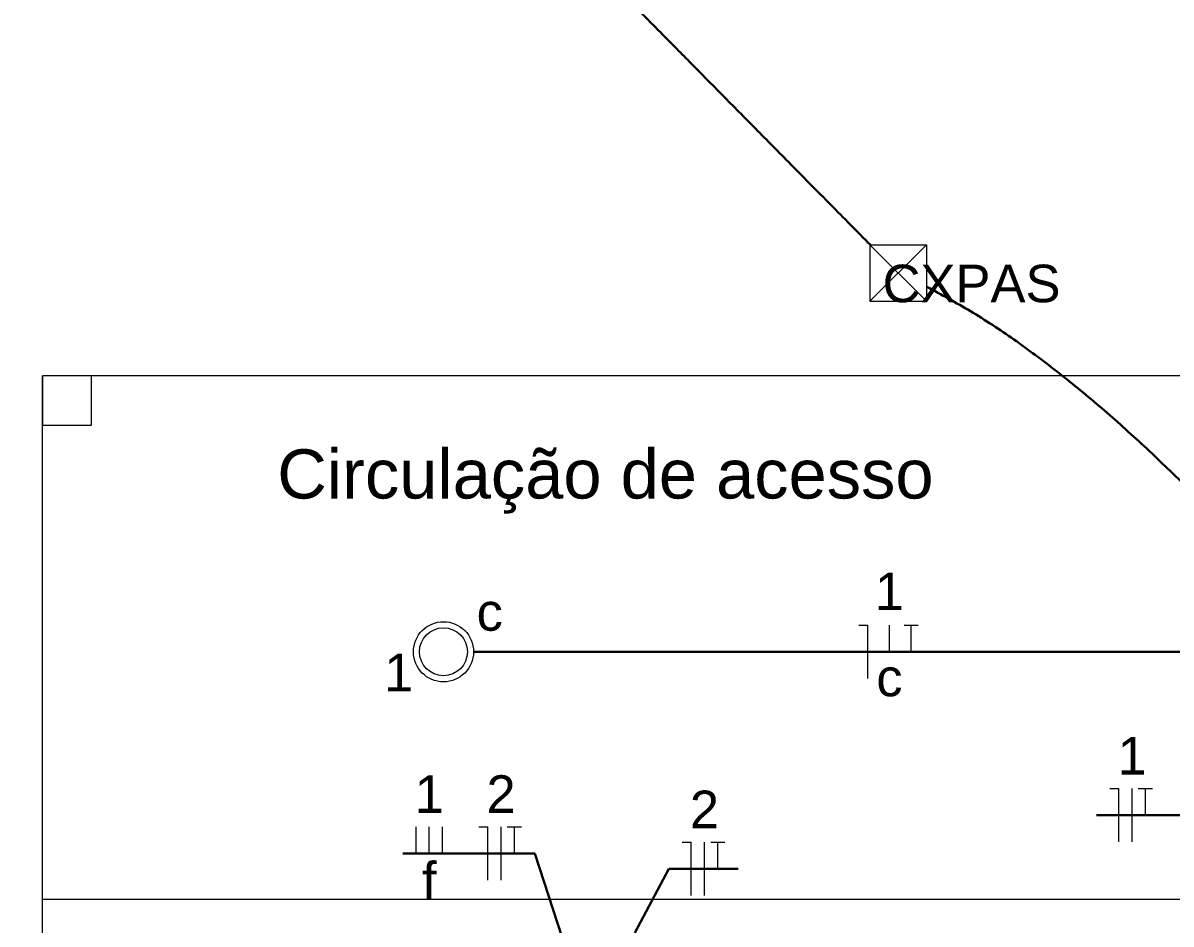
# Model space of a CAD drawing. Header units: inches. Extents: x 82 to 150, y -19 to 82.
# Drawn here: x 92.16 to 97.55, y 18.29 to 22.52 of the extents above; entities that cross this region are included whole.
import ezdxf
from ezdxf.enums import TextEntityAlignment as Align

# ---------------------------------------------------------------- set-up
doc = ezdxf.new("R2010")
doc.units = ezdxf.units.IN
doc.header["$MEASUREMENT"] = 0
doc.linetypes.add('HIDDEN', pattern=[0.375, 0.25, -0.125])
for name, color, linetype, lineweight in [('BASE', 7, 'Continuous', 5), ('EL-Condutos', 8, 'Continuous', 30), ('EL-Fios', 1, 'Continuous', 20), ('EL-Textos fios', 7, 'Continuous', 30), ('EL-Textos pontos', 5, 'Continuous', 30), ('P-SIMBOL', 5, 'Continuous', 20), ('TEXTO', 7, 'Continuous', 20)]:
    doc.layers.add(name, color=color, linetype=linetype, lineweight=lineweight)
doc.styles.add('Arial', font='arial.ttf')

msp = doc.modelspace()

# ---------------------------------------------------------------- linework, layer by layer
at = {"layer": 'BASE'}
for p, q in [((92.2547, 18.4017), (92.2547, 20.8597)), ((103.9427, 20.8597), (92.2547, 20.8597)), ((92.2547, 18.4017), (98.8202, 18.4017)), ((92.2547, 17.6517), (92.2547, 18.4017))]:
    msp.add_line(p, q, dxfattribs=at)
msp.add_lwpolyline([(92.2547, 20.8597), (92.2547, 20.6287), (92.4857, 20.6287), (92.4857, 20.8597), (92.2547, 20.8597), (92.2547, 20.8597)], close=True, dxfattribs=at)
at = {"layer": 'EL-Condutos', "linetype": 'HIDDEN', "ltscale": 10}
for points in [[(92.1632, 25.5043), (92.3539, 25.3112), (92.5328, 25.13), (92.7007, 24.96), (92.8584, 24.8002), (93.0068, 24.6499), (93.1468, 24.5082), (93.2791, 24.3741), (93.4046, 24.247), (93.5242, 24.1259), (93.6387, 24.01), (93.7488, 23.8984), (93.8555, 23.7904), (93.9596, 23.6849), (94.062, 23.5813), (94.1634, 23.4786), (94.2647, 23.376), (94.3668, 23.2726), (94.4704, 23.1676), (94.5765, 23.0602), (94.6858, 22.9495), (94.7992, 22.8346), (94.9176, 22.7148), (95.0417, 22.5891), (95.1724, 22.4567), (95.3106, 22.3168), (95.457, 22.1684), (95.6126, 22.0109), (95.7781, 21.8432), (95.9545, 21.6646), (96.1425, 21.4743)], [(103.7425, 15.5689), (103.3842, 15.6552), (103.0389, 15.7611), (102.706, 15.8853), (102.385, 16.0263), (102.0754, 16.1828), (101.7765, 16.3536), (101.4878, 16.5373), (101.2089, 16.7326), (100.939, 16.9382), (100.6778, 17.1527), (100.4246, 17.3748), (100.1788, 17.6031), (99.94, 17.8365), (99.7076, 18.0735), (99.481, 18.3128), (99.2597, 18.553), (99.0431, 18.793), (98.8307, 19.0312), (98.6219, 19.2665), (98.4162, 19.4975), (98.213, 19.7228), (98.0118, 19.9411), (97.812, 20.1512), (97.6131, 20.3516), (97.4145, 20.5411), (97.2157, 20.7183), (97.0161, 20.8819), (96.8152, 21.0307), (96.6124, 21.1631), (96.4072, 21.278)]]:
    msp.add_spline(points, degree=3, dxfattribs=at)
at = {"layer": 'EL-Condutos', "linetype": 'Continuous'}
msp.add_spline([(97.9193, 19.5637), (97.7472, 19.5637), (97.5856, 19.5637), (97.4337, 19.5637), (97.2908, 19.5637), (97.1562, 19.5637), (97.0291, 19.5637), (96.9087, 19.5637), (96.7943, 19.5637), (96.6852, 19.5637), (96.5806, 19.5637), (96.4797, 19.5637), (96.3818, 19.5637), (96.2862, 19.5637), (96.192, 19.5637), (96.0987, 19.5637), (96.0053, 19.5637), (95.9111, 19.5637), (95.8155, 19.5637), (95.7176, 19.5637), (95.6167, 19.5637), (95.5121, 19.5637), (95.403, 19.5637), (95.2886, 19.5637), (95.1682, 19.5637), (95.0411, 19.5637), (94.9065, 19.5637), (94.7636, 19.5637), (94.6117, 19.5637), (94.4501, 19.5637), (94.278, 19.5637)], degree=3, dxfattribs=at)
at = {"layer": 'EL-Fios', "color": 5}
for p, q in [((96.0882, 19.6887), (96.1299, 19.6887)), ((96.1299, 19.4387), (96.1299, 19.6887)), ((96.2318, 19.5637), (96.2318, 19.6887)), ((96.3003, 19.6887), (96.3669, 19.6887)), ((96.3336, 19.5637), (96.3336, 19.6887)), ((97.2671, 18.9219), (97.3088, 18.9219)), ((97.3088, 18.6719), (97.3088, 18.9219)), ((97.3713, 18.6719), (97.3713, 18.9219)), ((97.4004, 18.9219), (97.4671, 18.9219)), ((97.4338, 18.7969), (97.4338, 18.9219)), ((94.0088, 18.6166), (94.0088, 18.7416)), ((94.0713, 18.6166), (94.0713, 18.7416)), ((94.1338, 18.6166), (94.1338, 18.7416)), ((94.3039, 18.7416), (94.3456, 18.7416)), ((94.3456, 18.4916), (94.3456, 18.7416)), ((94.4081, 18.4916), (94.4081, 18.7416)), ((94.4373, 18.7416), (94.5039, 18.7416)), ((94.4706, 18.6166), (94.4706, 18.7416)), ((95.2591, 18.6696), (95.3008, 18.6696)), ((95.3008, 18.4196), (95.3008, 18.6696)), ((95.3633, 18.4196), (95.3633, 18.6696)), ((95.3924, 18.6696), (95.4591, 18.6696)), ((95.4258, 18.5446), (95.4258, 18.6696))]:
    msp.add_line(p, q, dxfattribs=at)
at = {"layer": 'EL-Textos fios'}
for p, q in [((97.8664, 18.7969), (97.2046, 18.7969)), ((94.5664, 18.6166), (93.9463, 18.6166)), ((94.7903, 17.9311), (94.5664, 18.6166)), ((95.0369, 18.2432), (95.1966, 18.5446)), ((95.1966, 18.5446), (95.5216, 18.5446))]:
    msp.add_line(p, q, dxfattribs=at)
at = {"layer": 'P-SIMBOL'}
for p, q in [((96.14, 21.475), (96.405, 21.475)), ((96.14, 21.475), (96.14, 21.21)), ((96.14, 21.475), (96.405, 21.21)), ((96.405, 21.475), (96.14, 21.21)), ((96.405, 21.475), (96.405, 21.21)), ((96.14, 21.21), (96.405, 21.21))]:
    msp.add_line(p, q, dxfattribs=at)
for radius in [0.1412, 0.1125]:
    msp.add_circle((94.1377, 19.5637), radius, dxfattribs=at)

# ---------------------------------------------------------------- texts
at = {"layer": 'EL-Textos pontos', "char_height": 0.1765, "attachment_point": 8, "line_spacing_factor": 0.798, "style": 'Arial'}
for s, insert, width in [('c', (94.3547, 19.66), 0.251398), ('1', (93.9277, 19.378), 0.279631)]:
    msp.add_mtext(s, dxfattribs=dict(at, insert=insert, width=width))
at = {"layer": 'TEXTO', "style": 'Arial'}
for s, height, p in [('CXPAS', 0.1765, (96.6172, 21.1522)), ('Circulação de acesso', 0.230761, (94.8981, 20.2143)), ('1', 0.1765, (97.3712, 18.9342)), ('1', 0.1765, (94.0712, 18.7542)), ('2', 0.1765, (94.4082, 18.7542)), ('2', 0.1765, (95.3632, 18.6822)), ('f', 0.1765, (94.0712, 18.3467))]:
    msp.add_text(s, height=height, dxfattribs=at).set_placement(p, align=Align.BOTTOM_CENTER)
at = {"layer": 'TEXTO', "char_height": 0.1765, "attachment_point": 8, "line_spacing_factor": 0.798, "style": 'Arial'}
for s, insert, width in [('1', (96.2317, 19.7595), 0.279631), ('c', (96.2317, 19.352), 0.251398)]:
    msp.add_mtext(s, dxfattribs=dict(at, insert=insert, width=width))

doc.saveas('drawing.dxf')
